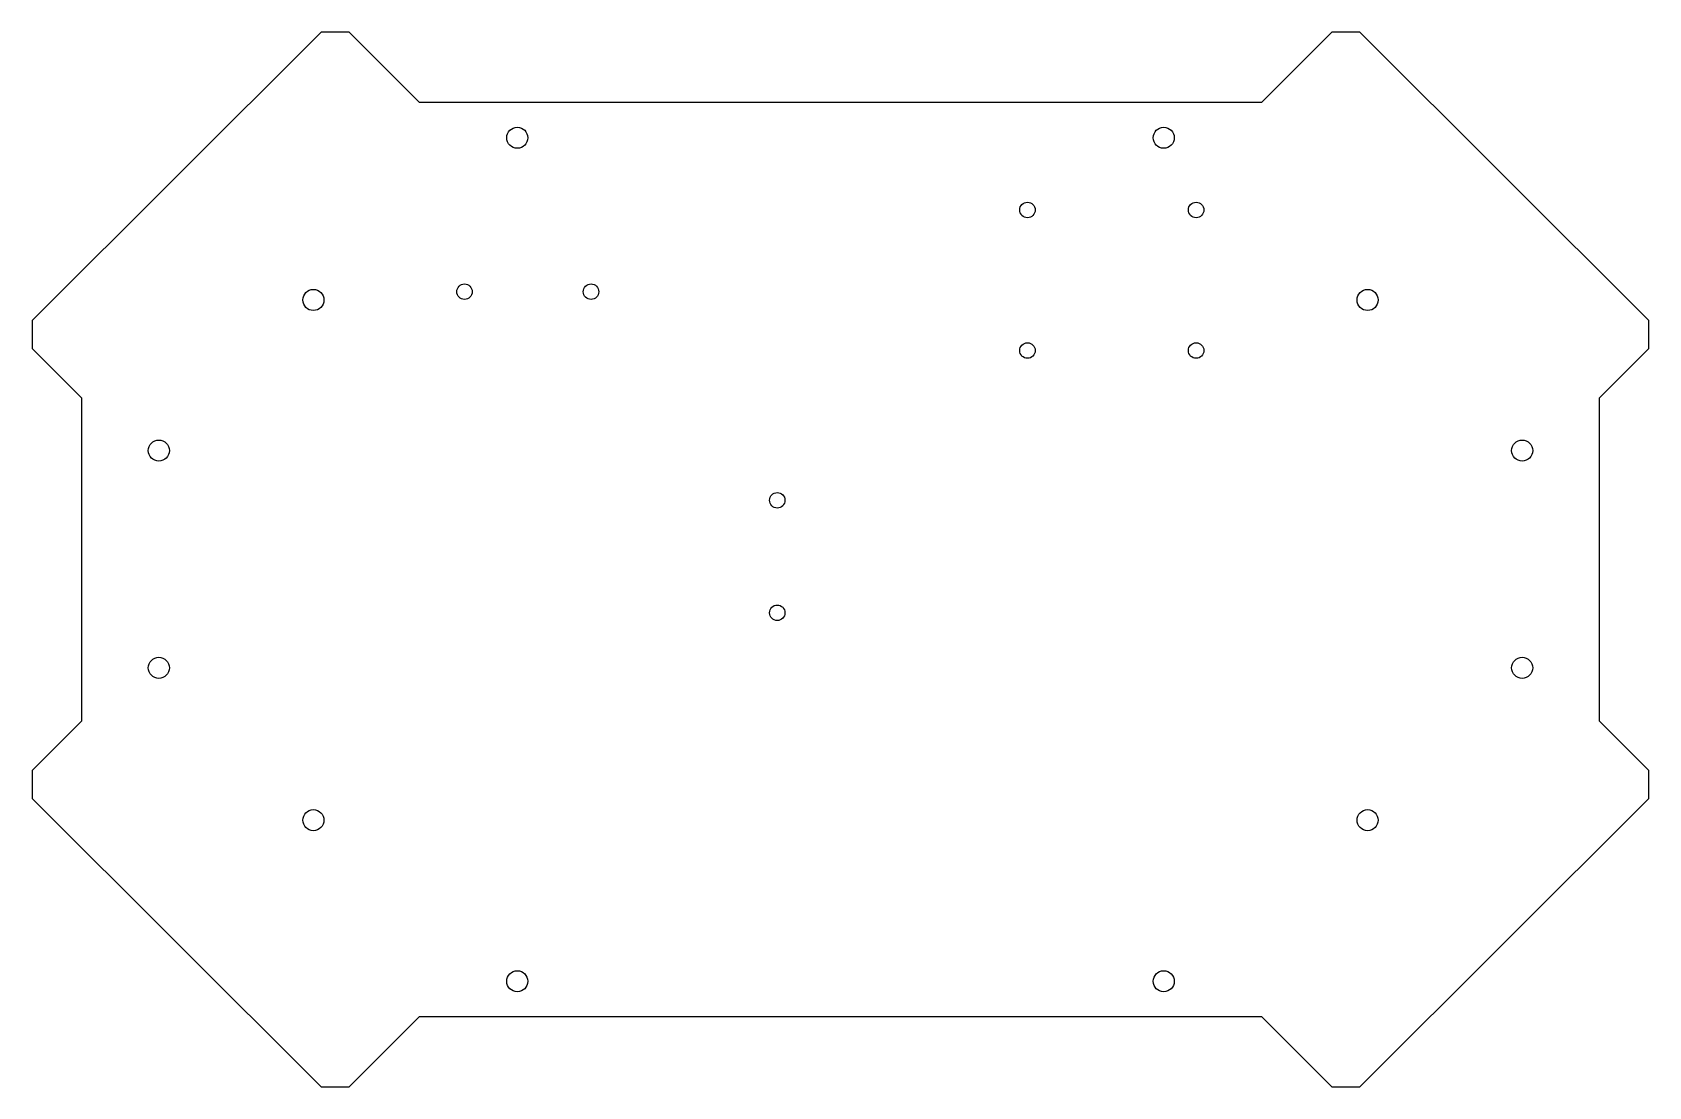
# Model space of a CAD drawing. Header units: millimetres. Extents: x -115 to 115, y -75 to 75.
import ezdxf

# ---------------------------------------------------------------- set-up
doc = ezdxf.new("R2010")
doc.units = ezdxf.units.MM

msp = doc.modelspace()

# ---------------------------------------------------------------- linework, layer by layer
for p, q in [((-73.896, 75), (-115, 34)), ((-69.896, 75), (-73.896, 75)), ((-59.896, 65), (-69.896, 75)), ((69.896, 75), (59.896, 65)), ((73.896, 75), (69.896, 75)), ((115, 34), (73.896, 75)), ((59.896, 65), (-59.896, 65)), ((-115, 34), (-115, 30)), ((115, 30), (115, 34)), ((-115, 30), (-108, 23)), ((108, 23), (115, 30)), ((-108, 23), (-108, -23)), ((108, -23), (108, 23)), ((-108, -23), (-115, -30)), ((115, -30), (108, -23)), ((-115, -30), (-115, -34)), ((115, -34), (115, -30)), ((-115, -34), (-73.896, -75)), ((73.896, -75), (115, -34)), ((-69.896, -75), (-59.896, -65)), ((-59.896, -65), (59.896, -65)), ((59.896, -65), (69.896, -75)), ((-73.896, -75), (-69.896, -75)), ((69.896, -75), (73.896, -75))]:
    msp.add_line(p, q)
for centre, radius in [((-46, 59.999), 1.5), ((46, 59.999), 1.5), ((26.603, 49.727), 1.1), ((50.603, 49.727), 1.1), ((-53.5, 38.099), 1.1), ((-35.5, 38.099), 1.1), ((-75, 36.92), 1.5), ((75, 36.92), 1.5), ((26.603, 29.727), 1.1), ((50.603, 29.727), 1.1), ((-97, 15.499), 1.5), ((97, 15.499), 1.5), ((-9, 8.42), 1.1), ((-9, -7.58), 1.1), ((-97, -15.413), 1.5), ((97, -15.413), 1.5), ((-75, -37.08), 1.5), ((75, -37.08), 1.5), ((-46, -60.001), 1.5), ((46, -60.001), 1.5)]:
    msp.add_circle(centre, radius)

doc.saveas('drawing.dxf')
